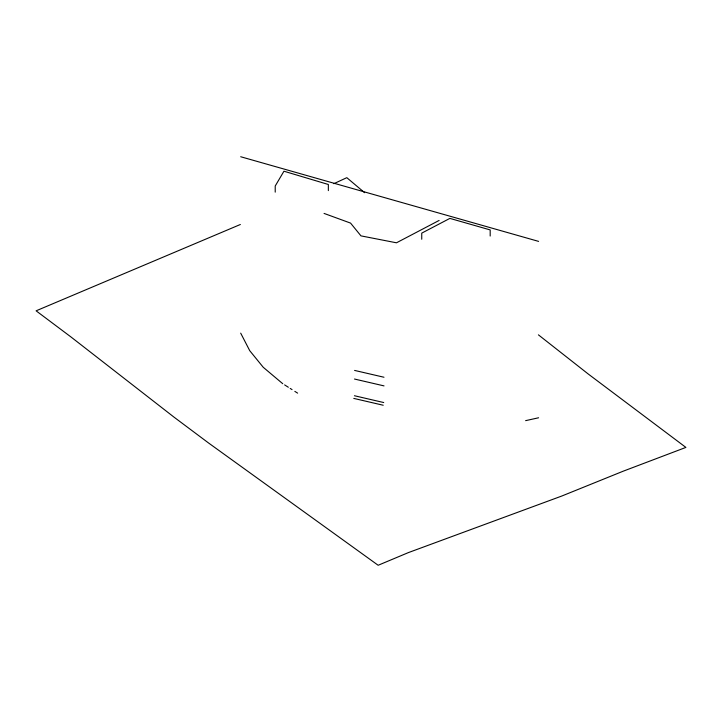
<?xml version="1.0" encoding="UTF-8"?>
<svg xmlns="http://www.w3.org/2000/svg" width="722" height="722" viewBox="0 0 722 722"><rect width="100%" height="100%" fill="white"/><g stroke="black" fill="none" stroke-linecap="round" stroke-linejoin="round"><path stroke-width="1.08" d="M439.12 220.445L396.468 242.8L360.955 235.868L350.567 223.098L324.061 213.423M333.835 183.686L346.813 177.675L364.619 192.693M240.354 224.497L36.1 310.821L71.09 337.057L174.065 417.181L208.541 442.974L378.157 565.263L408.336 552.619L561.788 496.032L623.33 471.141L685.9 447.414L588.222 373.996L538.404 334.837M525.616 420.655L538.594 417.776M354.592 370.422L383.987 377.245M354.484 379.032L384.032 385.891M354.439 395.737L383.725 402.542M353.78 398.409L383.202 405.241M240.688 156.737L538.594 241.383M282.753 383.716L263.25 367.29L249.749 350.702L240.688 333.14M284.612 384.889L288.331 387.245M290.19 388.427L292.049 389.6M294.838 391.369L297.626 393.138M490.184 236.04L490.184 229.921L449.887 218.387L421.747 233.125L421.747 239.253M328.348 190.617L328.348 184.489L283.945 171.213L275.217 186.014L275.217 192.142"/></g></svg>
